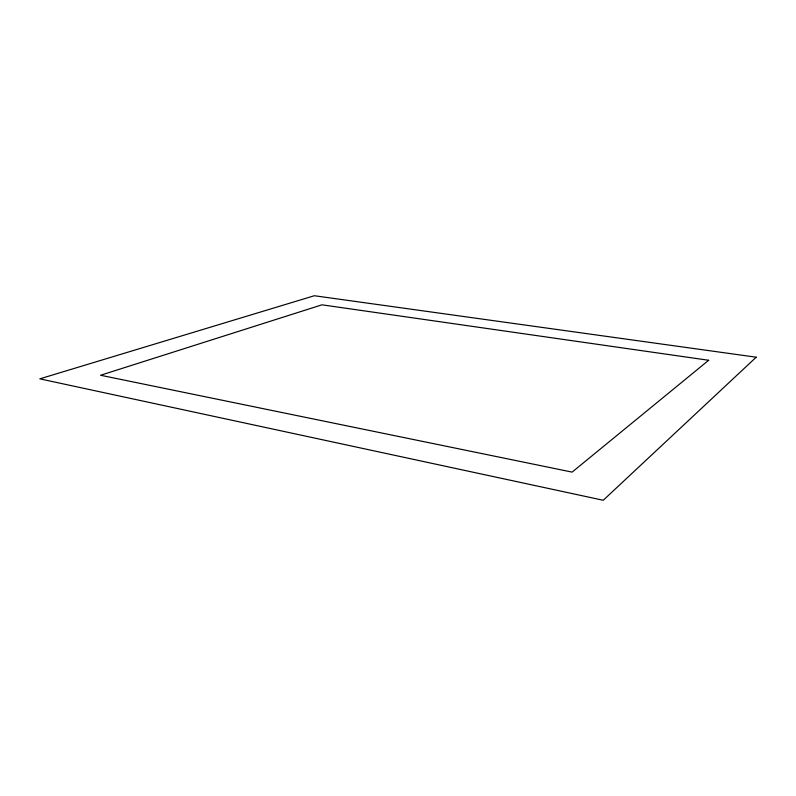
<?xml version="1.0" encoding="UTF-8"?>
<svg xmlns="http://www.w3.org/2000/svg" width="796" height="796" viewBox="0 0 796 796"><rect width="100%" height="100%" fill="white"/><g stroke="black" fill="none" stroke-linecap="round" stroke-linejoin="round"><path stroke-width="1.19" d="M756.2 357.205L603.239 500.266L39.8 378.846L314.34 295.734L756.2 357.205M708.669 360.27L572.125 472.108L100.545 375.254L321.992 304.818L708.669 360.27"/></g></svg>
